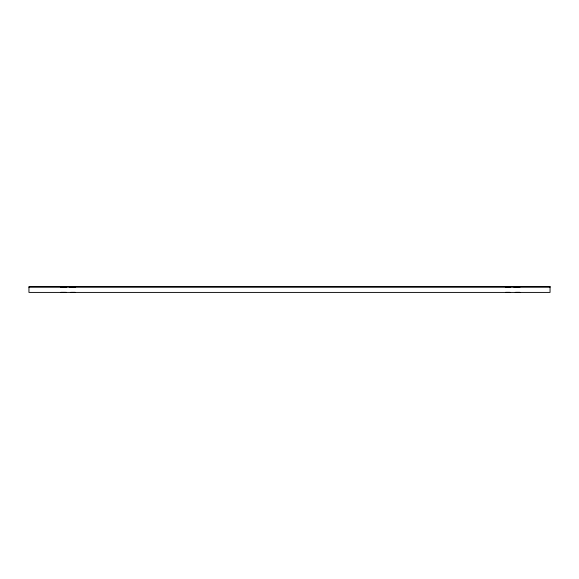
<?xml version="1.0" encoding="UTF-8"?>
<svg xmlns="http://www.w3.org/2000/svg" width="579" height="579" viewBox="0 0 579 579"><rect width="100%" height="100%" fill="white"/><g stroke="black" fill="none" stroke-linecap="round" stroke-linejoin="round"><path stroke-width="0.87" d="M66.165 286.612L61.005 286.612L66.433 286.619M71.847 286.619L75.299 286.612L69.864 286.612M510.468 286.612L505.026 286.612L508.695 286.619M514.261 286.619L519.696 286.612L516.034 286.612M66.607 287.177L60.773 287.184L65.68 287.191M69.429 287.191L75.263 287.184L70.356 287.177M509.752 287.191L505.583 287.184L510.229 287.177M513.935 287.177L519.899 287.184L515.252 287.191M28.95 287.213L550.05 287.213M66.607 292.381L60.773 292.381L65.68 292.388M71.224 292.388L75.263 292.388L70.356 292.381M509.752 292.388L505.583 292.388L510.229 292.381M515.73 292.381L519.899 292.381L515.252 292.388M550.05 286.583L28.95 286.583L28.95 292.417L550.05 292.417L550.05 286.583"/></g></svg>
